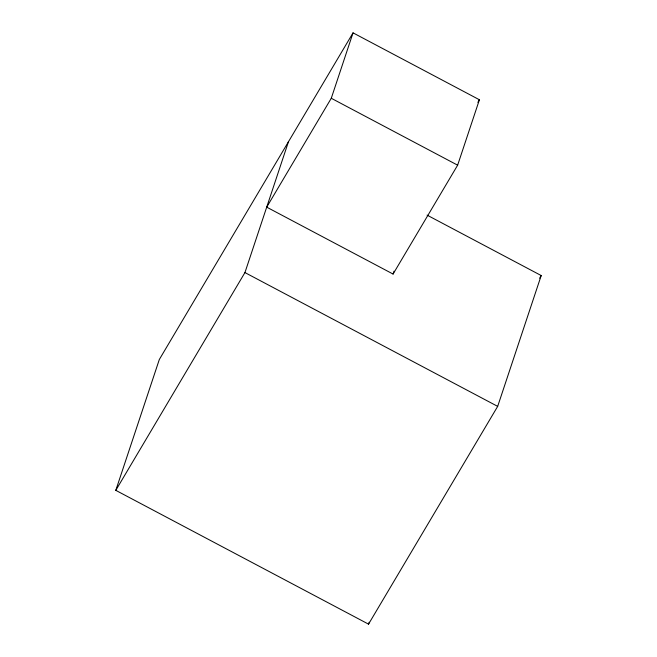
<?xml version="1.0" encoding="UTF-8"?>
<svg xmlns="http://www.w3.org/2000/svg" width="657" height="657" viewBox="0 0 657 657"><rect width="100%" height="100%" fill="white"/><g stroke="black" fill="none" stroke-linecap="round" stroke-linejoin="round"><path stroke-width="0.99" d="M427.066 215.11L541.204 275.546L497.678 406.379L368.536 624.15L115.796 490.344L159.323 359.502L353.039 32.85L479.405 99.757L457.642 165.178L393.075 274.059L266.709 207.152L331.276 98.271L353.039 32.85M115.796 490.344L244.946 272.573L288.464 141.731M393.075 274.059L394.036 271.169M368.536 624.15L369.177 622.212M477.844 102.385L479.405 99.757M539.635 278.19L541.204 275.546M331.276 98.271L457.642 165.178M244.946 272.573L497.678 406.379"/></g></svg>
